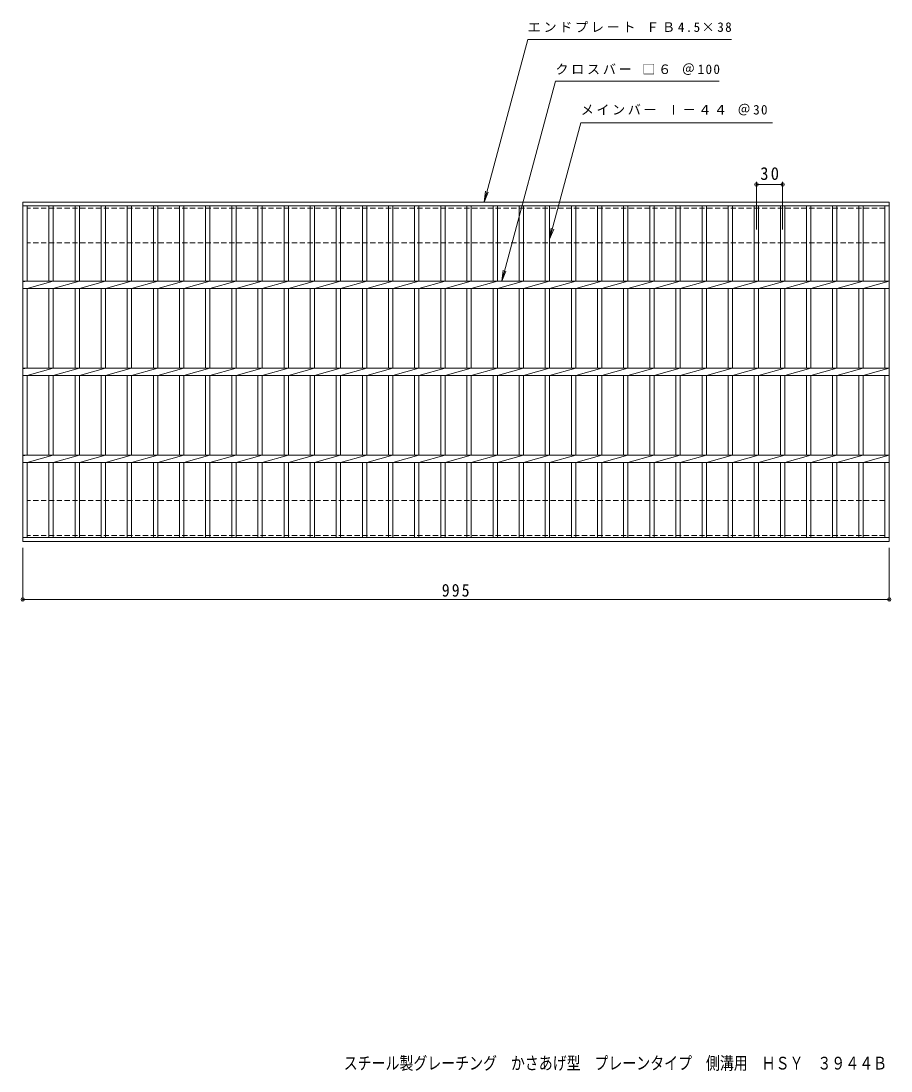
# Model space of a CAD drawing. Units: millimetres, scale not verified. Extents: x -798 to 842, y -678 to 528.
# Drawn here: x -798 to 201, y -678 to 528 of the extents above; entities that cross this region are included whole.
import ezdxf
from ezdxf.enums import TextEntityAlignment as Align

# ---------------------------------------------------------------- set-up
doc = ezdxf.new("R2010")
doc.units = ezdxf.units.MM
doc.header["$LTSCALE"] = 5
doc.header["$PDMODE"] = 32
doc.header["$PDSIZE"] = 4
doc.linetypes.add('DASHED1', pattern=[1.8, 1.2, -0.6])
for name, color, linetype, lineweight in [('A-1_ピット', 2, 'Continuous', 9), ('A-2_蓋', 3, 'Continuous', 9), ('A-4_寸法', 7, 'Continuous', 9), ('F-4_F-4ﾚｲﾔ', 2, 'Continuous', 9)]:
    doc.layers.add(name, color=color, linetype=linetype, lineweight=lineweight)
doc.styles.add('ＭＳ ゴシック', font='')
doc.styles.get('ＭＳ ゴシック').set_extended_font_data('MS Gothic')

msp = doc.modelspace()

# ---------------------------------------------------------------- linework, layer by layer
at = {"layer": 'A-1_ピット', "linetype": 'DASHED1'}
for p, q in [((194.074, 313.156), (-790.926, 313.156)), ((194.074, 273.156), (194.074, 313.156)), ((194.074, -22.844), (194.074, -62.844)), ((194.074, -62.844), (-790.926, -62.844))]:
    msp.add_line(p, q, dxfattribs=at)
for points in [[(194.074, 273.156), (-790.926, 273.156), (-790.926, 313.156)], [(194.074, -22.844), (-790.926, -22.844), (-790.926, -62.844)]]:
    msp.add_lwpolyline(points, dxfattribs=at)
at = {"layer": 'A-2_蓋'}
for p, q in [((-795.927, 320.156), (199.073, 320.156)), ((-795.927, 320.156), (-795.927, -69.844)), ((-795.927, 315.656), (199.073, 315.656)), ((-790.926, 229.396), (-790.926, 315.656)), ((-765.926, 315.656), (-765.926, 229.396)), ((-760.927, 315.656), (-760.927, 229.396)), ((-735.926, 315.656), (-735.926, 229.396)), ((-730.927, 315.656), (-730.927, 229.396)), ((-705.926, 315.656), (-705.926, 229.396)), ((-700.927, 315.656), (-700.927, 229.396)), ((-675.926, 315.656), (-675.926, 229.396)), ((-670.927, 315.656), (-670.927, 229.396)), ((-645.926, 315.656), (-645.926, 229.396)), ((-640.927, 315.656), (-640.927, 229.396)), ((-615.926, 315.656), (-615.926, 229.396)), ((-610.927, 315.656), (-610.927, 229.396)), ((-585.926, 315.656), (-585.926, 229.396)), ((-580.927, 315.656), (-580.927, 229.396)), ((-555.926, 315.656), (-555.926, 229.396)), ((-550.927, 315.656), (-550.927, 229.396)), ((-525.926, 315.656), (-525.926, 229.396)), ((-520.927, 315.656), (-520.927, 229.396)), ((-495.926, 315.656), (-495.926, 229.396)), ((-490.927, 315.656), (-490.927, 229.396)), ((-465.926, 315.656), (-465.926, 229.396)), ((-460.927, 315.656), (-460.927, 229.396)), ((-435.926, 315.656), (-435.926, 229.396)), ((-430.927, 315.656), (-430.927, 229.396)), ((-405.926, 315.656), (-405.926, 229.396)), ((-400.927, 315.656), (-400.927, 229.396)), ((-375.926, 315.656), (-375.926, 229.396)), ((-370.927, 315.656), (-370.927, 229.396)), ((-345.926, 315.656), (-345.926, 229.396)), ((-340.926, 315.656), (-340.926, 229.396)), ((-315.927, 315.656), (-315.927, 229.396)), ((-310.926, 315.656), (-310.926, 229.396)), ((-285.926, 315.656), (-285.926, 229.396)), ((-280.927, 315.656), (-280.927, 229.396)), ((-255.925, 315.656), (-255.925, 229.396)), ((-250.926, 315.656), (-250.926, 229.396)), ((-225.925, 315.656), (-225.925, 229.396)), ((-220.925, 315.656), (-220.925, 229.396)), ((-195.924, 315.656), (-195.924, 229.396)), ((-190.925, 315.656), (-190.925, 229.396)), ((-165.923, 315.656), (-165.923, 229.396)), ((-160.924, 315.656), (-160.924, 229.396)), ((-135.923, 315.656), (-135.923, 229.396)), ((-130.924, 315.656), (-130.924, 229.396)), ((-105.922, 315.656), (-105.922, 229.396)), ((-100.923, 315.656), (-100.923, 229.396)), ((-75.921, 315.656), (-75.921, 229.396)), ((-70.922, 315.656), (-70.922, 229.396)), ((-45.921, 315.656), (-45.921, 229.396)), ((-40.922, 315.656), (-40.922, 229.396)), ((-15.92, 315.656), (-15.92, 229.396)), ((-10.921, 315.656), (-10.921, 229.396)), ((14.081, 315.656), (14.081, 229.396)), ((19.08, 315.656), (19.08, 229.396)), ((44.081, 315.656), (44.081, 229.396)), ((49.08, 315.656), (49.08, 229.396)), ((74.082, 315.656), (74.082, 229.396)), ((79.081, 315.656), (79.081, 229.396)), ((104.083, 315.656), (104.083, 229.396)), ((109.082, 315.656), (109.082, 229.396)), ((134.083, 315.656), (134.083, 229.396)), ((139.082, 315.656), (139.082, 229.396)), ((164.084, 315.656), (164.084, 229.396)), ((169.083, 315.656), (169.083, 229.396)), ((194.074, 315.656), (194.074, 229.396)), ((199.073, -69.844), (199.073, 320.156)), ((-790.926, 229.396), (-795.927, 228.396)), ((-795.927, 229.396), (199.073, 229.396)), ((-760.927, 229.396), (-790.926, 220.917)), ((-730.927, 229.396), (-760.926, 220.917)), ((-700.927, 229.396), (-730.926, 220.917)), ((-670.927, 229.396), (-700.926, 220.917)), ((-640.927, 229.396), (-670.926, 220.917)), ((-610.927, 229.396), (-640.926, 220.917)), ((-580.927, 229.396), (-610.926, 220.917)), ((-550.927, 229.396), (-580.926, 220.917)), ((-520.927, 229.396), (-550.926, 220.917)), ((-490.927, 229.396), (-520.926, 220.917)), ((-460.927, 229.396), (-490.926, 220.917)), ((-430.927, 229.396), (-460.926, 220.917)), ((-400.927, 229.396), (-430.926, 220.917)), ((-370.927, 229.396), (-400.926, 220.917)), ((-340.926, 229.396), (-370.927, 220.917)), ((-310.926, 229.396), (-340.926, 220.917)), ((-280.927, 229.396), (-310.926, 220.917)), ((-250.926, 229.396), (-280.926, 220.917)), ((-220.925, 229.396), (-250.925, 220.917)), ((-220.927, 220.917), (-190.927, 229.396)), ((-190.926, 220.917), (-160.926, 229.396)), ((-160.925, 220.917), (-130.925, 229.396)), ((-130.925, 220.917), (-100.925, 229.396)), ((-100.924, 220.917), (-70.924, 229.396)), ((-70.923, 220.917), (-40.923, 229.396)), ((-40.923, 220.917), (-10.923, 229.396)), ((-10.922, 220.917), (19.078, 229.396)), ((19.079, 220.917), (49.079, 229.396)), ((49.079, 220.917), (79.079, 229.396)), ((79.08, 220.917), (109.08, 229.396)), ((109.081, 220.917), (139.081, 229.396)), ((139.081, 220.917), (169.081, 229.396)), ((169.082, 220.917), (199.082, 229.396)), ((-795.927, 220.917), (199.073, 220.917)), ((-790.926, 129.396), (-790.926, 220.917)), ((-765.926, 220.917), (-765.926, 129.396)), ((-760.927, 220.917), (-760.927, 129.396)), ((-735.926, 220.917), (-735.926, 129.396)), ((-730.927, 220.917), (-730.927, 129.396)), ((-705.926, 220.917), (-705.926, 129.396)), ((-700.927, 220.917), (-700.927, 129.396)), ((-675.926, 220.917), (-675.926, 129.396)), ((-670.927, 220.917), (-670.927, 129.396)), ((-645.926, 220.917), (-645.926, 129.396)), ((-640.927, 220.917), (-640.927, 129.396)), ((-615.926, 220.917), (-615.926, 129.396)), ((-610.927, 220.917), (-610.927, 129.396)), ((-585.926, 220.917), (-585.926, 129.396)), ((-580.927, 220.917), (-580.927, 129.396)), ((-555.926, 220.917), (-555.926, 129.396)), ((-550.927, 220.917), (-550.927, 129.396)), ((-525.926, 220.917), (-525.926, 129.396)), ((-520.927, 220.917), (-520.927, 129.396)), ((-495.926, 220.917), (-495.926, 129.396)), ((-490.927, 220.917), (-490.927, 129.396)), ((-465.926, 220.917), (-465.926, 129.396)), ((-460.927, 220.917), (-460.927, 129.396)), ((-435.926, 220.917), (-435.926, 129.396)), ((-430.927, 220.917), (-430.927, 129.396)), ((-405.926, 220.917), (-405.926, 129.396)), ((-400.927, 220.917), (-400.927, 129.396)), ((-375.926, 220.917), (-375.926, 129.396)), ((-370.927, 220.917), (-370.927, 129.396)), ((-345.926, 220.917), (-345.926, 129.396)), ((-340.926, 220.917), (-340.926, 129.396)), ((-315.927, 220.917), (-315.927, 129.396)), ((-310.926, 220.917), (-310.926, 129.396)), ((-285.926, 220.917), (-285.926, 129.396)), ((-280.927, 220.917), (-280.927, 129.396)), ((-255.925, 220.917), (-255.925, 129.396)), ((-250.926, 220.917), (-250.926, 129.396)), ((-225.925, 220.917), (-225.925, 129.396)), ((-220.925, 220.917), (-220.925, 129.396)), ((-195.924, 220.917), (-195.924, 129.396)), ((-190.925, 220.917), (-190.925, 129.396)), ((-165.923, 220.917), (-165.923, 129.396)), ((-160.924, 220.917), (-160.924, 129.396)), ((-135.923, 220.917), (-135.923, 129.396)), ((-130.924, 220.917), (-130.924, 129.396)), ((-105.922, 220.917), (-105.922, 129.396)), ((-100.923, 220.917), (-100.923, 129.396)), ((-75.921, 220.917), (-75.921, 129.396)), ((-70.922, 220.917), (-70.922, 129.396)), ((-45.921, 220.917), (-45.921, 129.396)), ((-40.922, 220.917), (-40.922, 129.396)), ((-15.92, 220.917), (-15.92, 129.396)), ((-10.921, 220.917), (-10.921, 129.396)), ((14.081, 220.917), (14.081, 129.396)), ((19.08, 220.917), (19.08, 129.396)), ((44.081, 220.917), (44.081, 129.396)), ((49.08, 220.917), (49.08, 129.396)), ((74.082, 220.917), (74.082, 129.396)), ((79.081, 220.917), (79.081, 129.396)), ((104.083, 220.917), (104.083, 129.396)), ((109.082, 220.917), (109.082, 129.396)), ((134.083, 220.917), (134.083, 129.396)), ((139.082, 220.917), (139.082, 129.396)), ((164.084, 220.917), (164.084, 129.396)), ((169.083, 220.917), (169.083, 129.396)), ((194.074, 220.917), (194.074, 129.396)), ((-790.926, 129.396), (-795.927, 128.396)), ((-795.927, 129.396), (199.073, 129.396)), ((-795.927, 120.917), (199.073, 120.917)), ((-760.927, 129.396), (-790.926, 120.917)), ((-790.926, 29.397), (-790.926, 120.917)), ((-765.926, 120.917), (-765.926, 29.397)), ((-760.927, 120.917), (-760.927, 29.397)), ((-730.927, 129.396), (-760.926, 120.917)), ((-735.926, 120.917), (-735.926, 29.397)), ((-730.927, 120.917), (-730.927, 29.397)), ((-700.927, 129.396), (-730.926, 120.917)), ((-705.926, 120.917), (-705.926, 29.397)), ((-700.927, 120.917), (-700.927, 29.397)), ((-670.927, 129.396), (-700.926, 120.917)), ((-675.926, 120.917), (-675.926, 29.397)), ((-670.927, 120.917), (-670.927, 29.397)), ((-640.927, 129.396), (-670.926, 120.917)), ((-645.926, 120.917), (-645.926, 29.397)), ((-640.927, 120.917), (-640.927, 29.397)), ((-610.927, 129.396), (-640.926, 120.917)), ((-615.926, 120.917), (-615.926, 29.397)), ((-610.927, 120.917), (-610.927, 29.397)), ((-580.927, 129.396), (-610.926, 120.917)), ((-585.926, 120.917), (-585.926, 29.397)), ((-580.927, 120.917), (-580.927, 29.397)), ((-550.927, 129.396), (-580.926, 120.917)), ((-555.926, 120.917), (-555.926, 29.397)), ((-550.927, 120.917), (-550.927, 29.397)), ((-520.927, 129.396), (-550.926, 120.917)), ((-525.926, 120.917), (-525.926, 29.397)), ((-520.927, 120.917), (-520.927, 29.397)), ((-490.927, 129.396), (-520.926, 120.917)), ((-495.926, 120.917), (-495.926, 29.397)), ((-490.927, 120.917), (-490.927, 29.397)), ((-460.927, 129.396), (-490.926, 120.917)), ((-465.926, 120.917), (-465.926, 29.397)), ((-460.927, 120.917), (-460.927, 29.397)), ((-430.927, 129.396), (-460.926, 120.917)), ((-435.926, 120.917), (-435.926, 29.397)), ((-430.927, 120.917), (-430.927, 29.397)), ((-400.927, 129.396), (-430.926, 120.917)), ((-405.926, 120.917), (-405.926, 29.397)), ((-400.927, 120.917), (-400.927, 29.397)), ((-370.927, 129.396), (-400.926, 120.917)), ((-375.926, 120.917), (-375.926, 29.397)), ((-340.926, 129.396), (-370.927, 120.917)), ((-370.927, 120.917), (-370.927, 29.397)), ((-345.926, 120.917), (-345.926, 29.397)), ((-310.926, 129.396), (-340.926, 120.917)), ((-340.926, 120.917), (-340.926, 29.397)), ((-315.927, 120.917), (-315.927, 29.397)), ((-280.927, 129.396), (-310.926, 120.917)), ((-310.926, 120.917), (-310.926, 29.397)), ((-285.926, 120.917), (-285.926, 29.397)), ((-280.927, 120.917), (-280.927, 29.397)), ((-250.926, 129.396), (-280.926, 120.917)), ((-255.925, 120.917), (-255.925, 29.397)), ((-250.926, 120.917), (-250.926, 29.397)), ((-220.925, 129.396), (-250.925, 120.917)), ((-225.925, 120.917), (-225.925, 29.397)), ((-220.927, 120.917), (-190.927, 129.396)), ((-220.925, 120.917), (-220.925, 29.397)), ((-195.924, 120.917), (-195.924, 29.397)), ((-190.926, 120.917), (-160.926, 129.396)), ((-190.925, 120.917), (-190.925, 29.397)), ((-165.923, 120.917), (-165.923, 29.397)), ((-160.925, 120.917), (-130.925, 129.396)), ((-160.924, 120.917), (-160.924, 29.397)), ((-135.923, 120.917), (-135.923, 29.397)), ((-130.925, 120.917), (-100.925, 129.396)), ((-130.924, 120.917), (-130.924, 29.397)), ((-105.922, 120.917), (-105.922, 29.397)), ((-100.924, 120.917), (-70.924, 129.396)), ((-100.923, 120.917), (-100.923, 29.397)), ((-75.921, 120.917), (-75.921, 29.397)), ((-70.923, 120.917), (-40.923, 129.396)), ((-70.922, 120.917), (-70.922, 29.397)), ((-45.921, 120.917), (-45.921, 29.397)), ((-40.923, 120.917), (-10.923, 129.396)), ((-40.922, 120.917), (-40.922, 29.397)), ((-15.92, 120.917), (-15.92, 29.397)), ((-10.922, 120.917), (19.078, 129.396)), ((-10.921, 120.917), (-10.921, 29.397)), ((14.081, 120.917), (14.081, 29.397)), ((19.079, 120.917), (49.079, 129.396)), ((19.08, 120.917), (19.08, 29.397)), ((44.081, 120.917), (44.081, 29.397)), ((49.079, 120.917), (79.079, 129.396)), ((49.08, 120.917), (49.08, 29.397)), ((74.082, 120.917), (74.082, 29.397)), ((79.08, 120.917), (109.08, 129.396)), ((79.081, 120.917), (79.081, 29.397)), ((104.083, 120.917), (104.083, 29.397)), ((109.081, 120.917), (139.081, 129.396)), ((109.082, 120.917), (109.082, 29.397)), ((134.083, 120.917), (134.083, 29.397)), ((139.081, 120.917), (169.081, 129.396)), ((139.082, 120.917), (139.082, 29.397)), ((164.084, 120.917), (164.084, 29.397)), ((169.082, 120.917), (199.082, 129.396)), ((169.083, 120.917), (169.083, 29.397)), ((194.074, 120.917), (194.074, 29.397)), ((-790.926, 29.397), (-795.927, 28.396)), ((-795.927, 29.397), (199.073, 29.397)), ((-760.927, 29.397), (-790.926, 20.917)), ((-730.927, 29.397), (-760.926, 20.917)), ((-700.927, 29.397), (-730.926, 20.917)), ((-670.927, 29.397), (-700.926, 20.917)), ((-640.927, 29.397), (-670.926, 20.917)), ((-610.927, 29.397), (-640.926, 20.917)), ((-580.927, 29.397), (-610.926, 20.917)), ((-550.927, 29.397), (-580.926, 20.917)), ((-520.927, 29.397), (-550.926, 20.917)), ((-490.927, 29.397), (-520.926, 20.917)), ((-460.927, 29.397), (-490.926, 20.917)), ((-430.927, 29.397), (-460.926, 20.917)), ((-400.927, 29.397), (-430.926, 20.917)), ((-370.927, 29.397), (-400.926, 20.917)), ((-340.926, 29.397), (-370.927, 20.917)), ((-310.926, 29.397), (-340.926, 20.917)), ((-280.927, 29.397), (-310.926, 20.917)), ((-250.926, 29.397), (-280.926, 20.917)), ((-220.925, 29.397), (-250.925, 20.917)), ((-220.927, 20.917), (-190.927, 29.397)), ((-190.926, 20.917), (-160.926, 29.397)), ((-160.925, 20.917), (-130.925, 29.397)), ((-130.925, 20.917), (-100.925, 29.397)), ((-100.924, 20.917), (-70.924, 29.397)), ((-70.923, 20.917), (-40.923, 29.397)), ((-40.923, 20.917), (-10.923, 29.397)), ((-10.922, 20.917), (19.078, 29.397)), ((19.079, 20.917), (49.079, 29.397)), ((49.079, 20.917), (79.079, 29.397)), ((79.08, 20.917), (109.08, 29.397)), ((109.081, 20.917), (139.081, 29.397)), ((139.081, 20.917), (169.081, 29.397)), ((169.082, 20.917), (199.082, 29.397)), ((-795.927, 20.917), (199.073, 20.917)), ((-790.926, -65.344), (-790.926, 20.917)), ((-765.926, 20.917), (-765.926, -65.344)), ((-760.927, 20.917), (-760.927, -65.344)), ((-735.926, 20.917), (-735.926, -65.344)), ((-730.927, 20.917), (-730.927, -65.344)), ((-705.926, 20.917), (-705.926, -65.344)), ((-700.927, 20.917), (-700.927, -65.344)), ((-675.926, 20.917), (-675.926, -65.344)), ((-670.927, 20.917), (-670.927, -65.344)), ((-645.926, 20.917), (-645.926, -65.344)), ((-640.927, 20.917), (-640.927, -65.344)), ((-615.926, 20.917), (-615.926, -65.344)), ((-610.927, 20.917), (-610.927, -65.344)), ((-585.926, 20.917), (-585.926, -65.344)), ((-580.927, 20.917), (-580.927, -65.344)), ((-555.926, 20.917), (-555.926, -65.344)), ((-550.927, 20.917), (-550.927, -65.344)), ((-525.926, 20.917), (-525.926, -65.344)), ((-520.927, 20.917), (-520.927, -65.344)), ((-495.926, 20.917), (-495.926, -65.344)), ((-490.927, 20.917), (-490.927, -65.344)), ((-465.926, 20.917), (-465.926, -65.344)), ((-460.927, 20.917), (-460.927, -65.344)), ((-435.926, 20.917), (-435.926, -65.344)), ((-430.927, 20.917), (-430.927, -65.344)), ((-405.926, 20.917), (-405.926, -65.344)), ((-400.927, 20.917), (-400.927, -65.344)), ((-375.926, 20.917), (-375.926, -65.344)), ((-370.927, 20.917), (-370.927, -65.344)), ((-345.926, 20.917), (-345.926, -65.344)), ((-340.926, 20.917), (-340.926, -65.344)), ((-315.927, 20.917), (-315.927, -65.344)), ((-310.926, 20.917), (-310.926, -65.344)), ((-285.926, 20.917), (-285.926, -65.344)), ((-280.927, 20.917), (-280.927, -65.344)), ((-255.925, 20.917), (-255.925, -65.344)), ((-250.926, 20.917), (-250.926, -65.344)), ((-225.925, 20.917), (-225.925, -65.344)), ((-220.925, 20.917), (-220.925, -65.344)), ((-195.924, 20.917), (-195.924, -65.344)), ((-190.925, 20.917), (-190.925, -65.344)), ((-165.923, 20.917), (-165.923, -65.344)), ((-160.924, 20.917), (-160.924, -65.344)), ((-135.923, 20.917), (-135.923, -65.344)), ((-130.924, 20.917), (-130.924, -65.344)), ((-105.922, 20.917), (-105.922, -65.344)), ((-100.923, 20.917), (-100.923, -65.344)), ((-75.921, 20.917), (-75.921, -65.344)), ((-70.922, 20.917), (-70.922, -65.344)), ((-45.921, 20.917), (-45.921, -65.344)), ((-40.922, 20.917), (-40.922, -65.344)), ((-15.92, 20.917), (-15.92, -65.344)), ((-10.921, 20.917), (-10.921, -65.344)), ((14.081, 20.917), (14.081, -65.344)), ((19.08, 20.917), (19.08, -65.344)), ((44.081, 20.917), (44.081, -65.344)), ((49.08, 20.917), (49.08, -65.344)), ((74.082, 20.917), (74.082, -65.344)), ((79.081, 20.917), (79.081, -65.344)), ((104.083, 20.917), (104.083, -65.344)), ((109.082, 20.917), (109.082, -65.344)), ((134.083, 20.917), (134.083, -65.344)), ((139.082, 20.917), (139.082, -65.344)), ((164.084, 20.917), (164.084, -65.344)), ((169.083, 20.917), (169.083, -65.344)), ((194.074, 20.917), (194.074, -65.344)), ((199.073, -65.344), (-795.927, -65.344)), ((199.073, -69.844), (-795.927, -69.844))]:
    msp.add_line(p, q, dxfattribs=at)
at = {"layer": 'A-4_寸法'}
for p, q in [((-245.828, 229.396), (-184.285, 459.078)), ((-184.285, 459.078), (3.947, 459.078)), ((-190.925, 277.655), (-155.174, 411.078)), ((-155.174, 411.078), (64.891, 411.078)), ((46.581, 288.501), (46.581, 343.425)), ((46.581, 340.425), (76.581, 340.425)), ((76.581, 288.501), (76.581, 343.425)), ((-266.186, 320.156), (-264.554, 332.549)), ((-266.186, 320.156), (-261.402, 331.705)), ((-190.925, 277.655), (-189.293, 290.048)), ((-190.925, 277.655), (-186.141, 289.204)), ((-245.828, 229.396), (-244.196, 241.789)), ((-245.828, 229.396), (-241.044, 240.944)), ((-795.927, -77.344), (-795.927, -137.989)), ((199.073, -77.344), (199.073, -137.989)), ((-795.927, -136.489), (199.073, -136.489))]:
    msp.add_line(p, q, dxfattribs=at)
msp.add_lwpolyline([(-266.186, 320.156), (-216.101, 507.078), (18.05, 507.078)], dxfattribs=at)
for p in [(46.581, 340.425), (76.581, 340.425), (-795.927, -136.489), (199.073, -136.489)]:
    msp.add_point(p, dxfattribs=at)

# ---------------------------------------------------------------- texts
at = {"layer": 'A-4_寸法', "char_height": 11, "attachment_point": 7, "style": 'ＭＳ ゴシック'}
for s, insert in [('\\T1.21;エンドプレート\\~ＦＢ4.5×38', (-216.101, 515.134)), ('\\T1.21;クロスバー\\~□６\\~＠100', (-184.285, 466.265)), ('\\T1.2;メインバー\\~Ⅰ－４４\\~＠30', (-155.174, 419.761))]:
    msp.add_mtext(s, dxfattribs=dict(at, insert=insert))
at = {"layer": 'A-4_寸法', "color": 2, "char_height": 14.66, "attachment_point": 7, "style": 'ＭＳ ゴシック'}
for s, insert in [('\\T1.27;\\W0.95;30', (50.956, 345.425)), ('\\T1.27;\\W0.9;995', (-314.677, -133.489))]:
    msp.add_mtext(s, dxfattribs=dict(at, insert=insert))
at = {"layer": 'F-4_F-4ﾚｲﾔ', "style": 'ＭＳ ゴシック', "width": 0.8}
msp.add_text('スチール製グレーチング\u3000かさあげ型\u3000プレーンタイプ\u3000側溝用\u3000ＨＳＹ\u3000３９４４Ｂ', height=14.66, dxfattribs=at).set_placement((-427.33, -681.102), align=Align.BOTTOM_LEFT)

doc.saveas('drawing.dxf')
